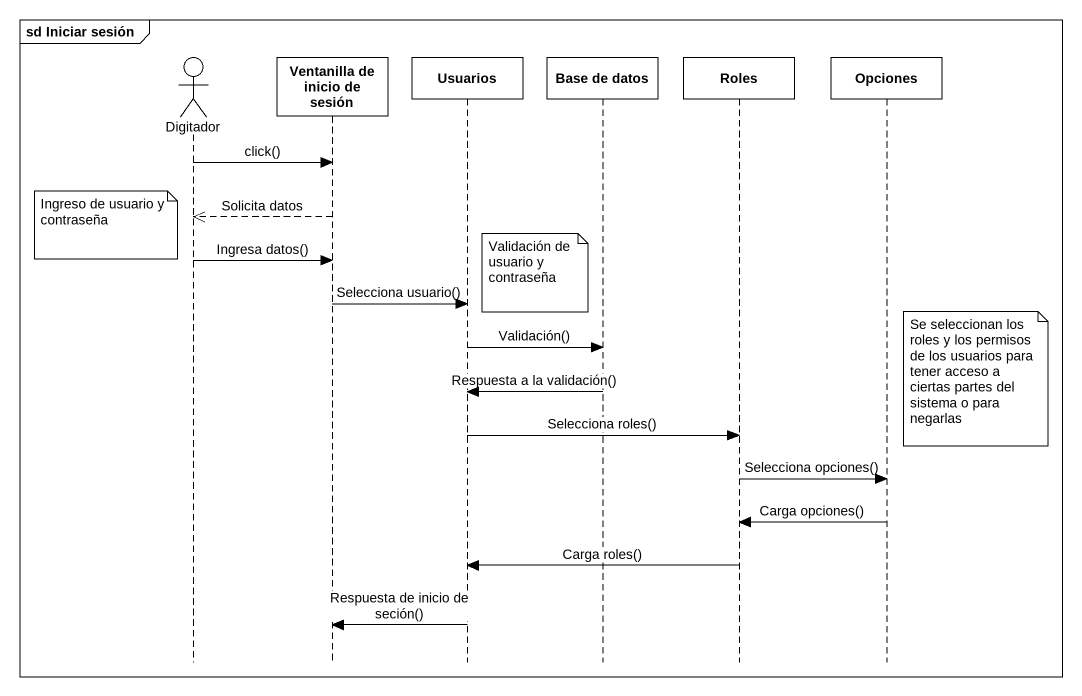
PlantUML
@startuml
mainframe sd Iniciar sesión
hide footbox
actor Digitador
participant "Ventanilla de inicio de sesión" as Ventanilla_de_inicio_de
participant Usuarios
participant "Base de datos" as Base_de_datos
participant Roles
participant Opciones

Digitador -> Ventanilla_de_inicio_de : click()
Ventanilla_de_inicio_de -->> Digitador : Solicita datos
note left of Digitador : Ingreso de usuario y contraseña
Digitador -> Ventanilla_de_inicio_de : Ingresa datos()
note right of Usuarios : Validación de usuario y contraseña
Ventanilla_de_inicio_de -> Usuarios : Selecciona usuario()
Usuarios -> Base_de_datos : Validación()
note right of Opciones : Se seleccionan los roles y los permisos de los usuarios para tener acceso a ciertas partes del sistema o para negarlas
Base_de_datos -> Usuarios : Respuesta a la validación()
Usuarios -> Roles : Selecciona roles()
Roles -> Opciones : Selecciona opciones()
Opciones -> Roles : Carga opciones()
Roles -> Usuarios : Carga roles()
Usuarios -> Ventanilla_de_inicio_de : Respuesta de inicio de seción()
@enduml
